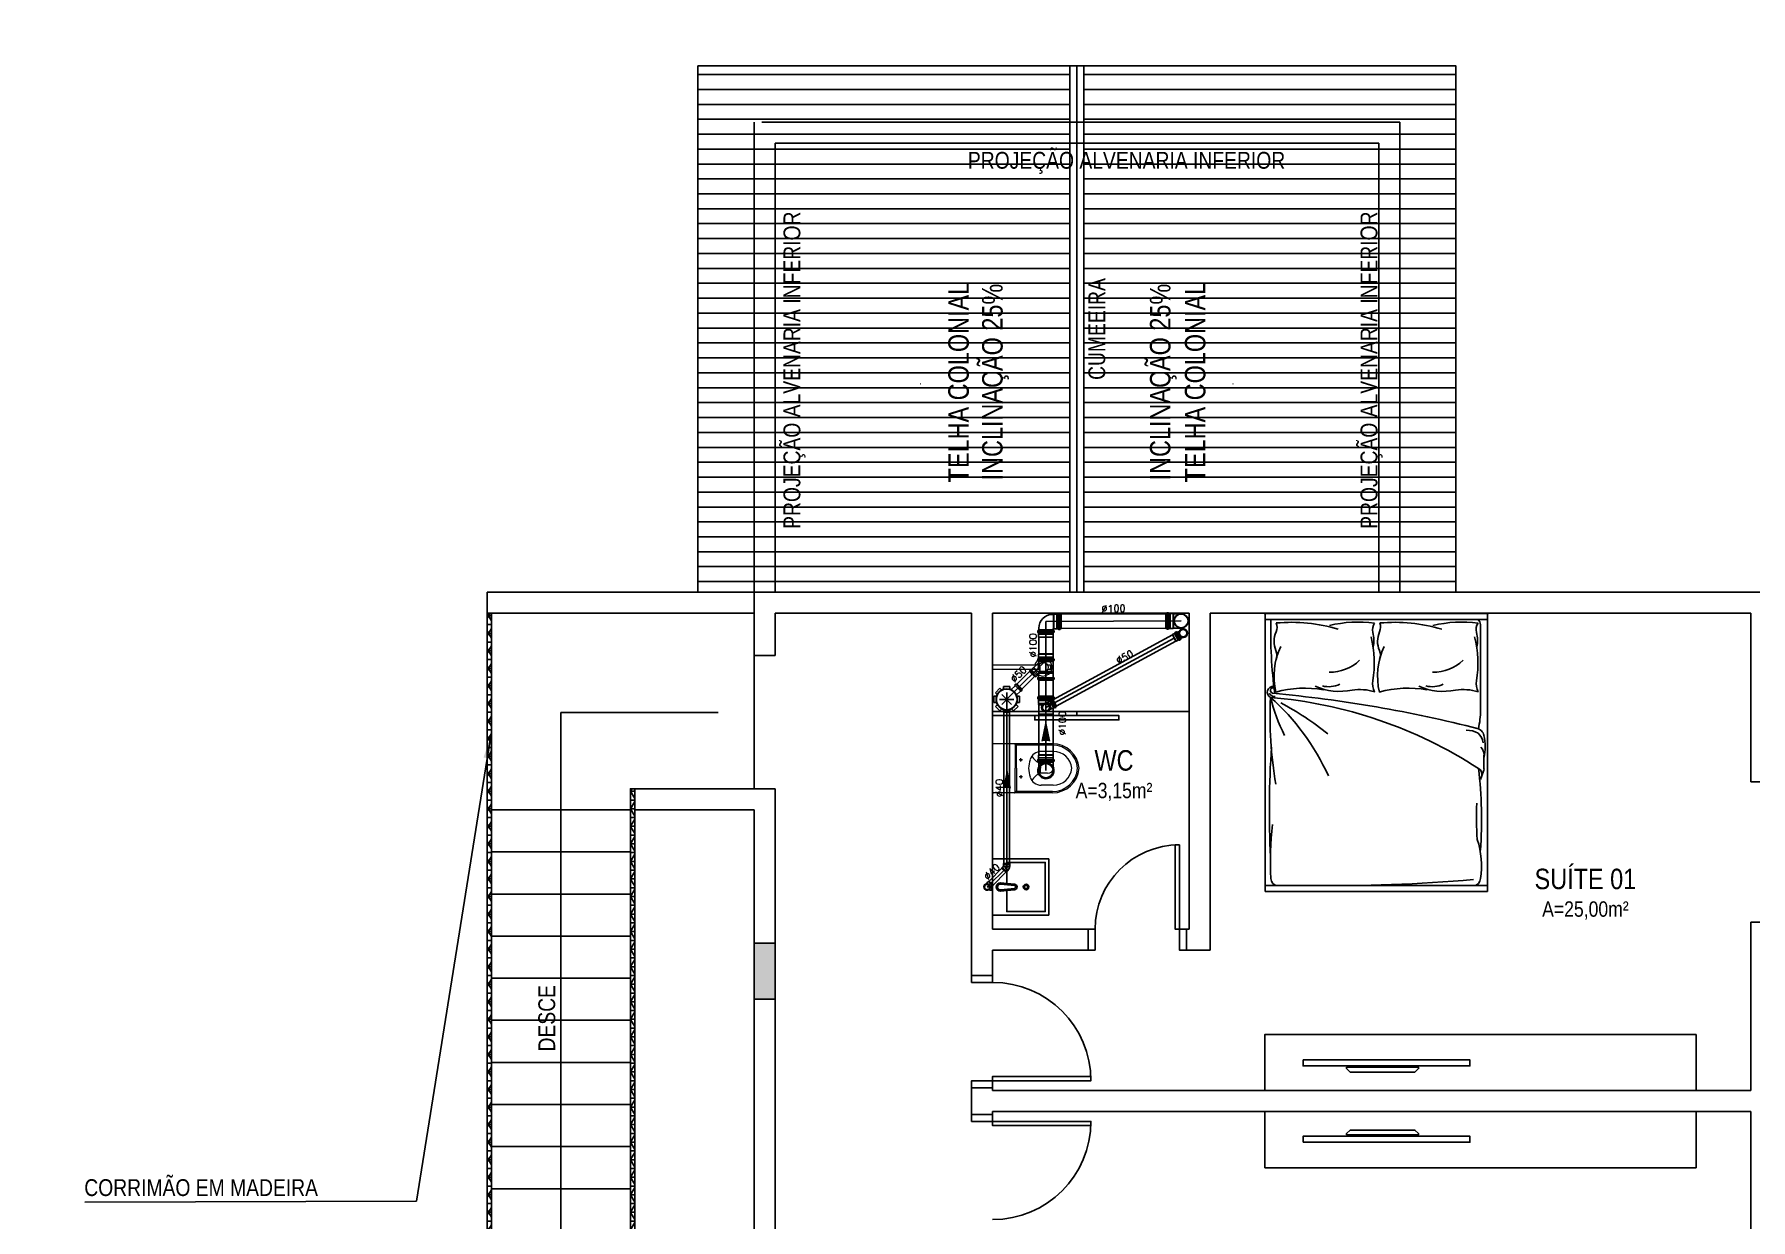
# Model space of a CAD drawing. Header units: millimetres. Extents: x 4156 to 4603, y 996 to 1078.
# Drawn here: x 4246.22 to 4259.67, y 1023.43 to 1032.72 of the extents above; entities that cross this region are included whole.
import ezdxf
from ezdxf.enums import TextEntityAlignment as Align

# ---------------------------------------------------------------- set-up
doc = ezdxf.new("R2010")
doc.units = ezdxf.units.MM
doc.header["$LTSCALE"] = 20
for name, pattern in [('DASHDOT', [1, 0.5, -0.25, 0, -0.25]), ('HIDDEN', [0.375, 0.25, -0.125]), ('HIDDEN2', [0.1875, 0.125, -0.0625]), ('LS', [0.5, 0.25, -0.25])]:
    doc.linetypes.add(name, pattern=pattern)
for name, color, linetype in [('-HIDRO', 8, 'Continuous'), ('AF', 5, 'Continuous'), ('ARREDI_attrezzature', 175, 'Continuous'), ('COTA', 7, 'Continuous'), ('E-txt-g', 3, 'Continuous'), ('Esgoto', 5, 'Continuous'), ('MOB', 251, 'Continuous'), ('Texto-Tubos', 7, 'Continuous'), ('TigreCad', 3, 'Continuous'), ('Tinterno', 9, 'Continuous')]:
    doc.layers.add(name, color=color, linetype=linetype)
doc.layers.add('E-Lay-9', color=9, linetype='Continuous', lineweight=9)
doc.layers.add('E-Txt-W', color=7, linetype='Continuous', lineweight=20)
doc.styles.add('F2', font='ARIALN.TTF')
doc.styles.add('REG60', font='romans.shx', dxfattribs={"width": 0.8, "height": 0.15})
doc.styles.add('REG80', font='romans.shx', dxfattribs={"width": 0.8, "height": 0.2})
doc.styles.get("Standard").update_dxf_attribs({"font": 'arial.ttf'})
doc.styles.add('TCTUBOS-TXT', font='txt.shx')
doc.dimstyles.get("Standard").update_dxf_attribs({"dimtxt": 0.18, "dimasz": 0.18, "dimexe": 0.18, "dimexo": 0.0625, "dimgap": 0.09, "dimtad": 0, "dimtih": 1, "dimtoh": 1, "dimdec": 4, "dimzin": 0, "dimdsep": 46, "dimtxsty": 'Standard', "dimcen": 0.09, "dimadec": 0, "dimazin": 0, "dimtfac": 1, "dimtdec": 4, "dimtofl": 0, "dimtmove": 0, "dimatfit": 3, "dimfxl": 1, "dimtolj": 1, "dimtzin": 0, "dimarcsym": 0})

# ---------------------------------------------------------------- blocks, each defined once
blk = doc.blocks.new('Seta')
at = {"layer": 'AF'}
blk.add_hatch(color=256, dxfattribs=at).paths.add_polyline_path([(-0.11, 0), (-0.11, -0.01), (0, -0.01), (0, -0.03), (0.05, 0), (0, 0.02), (0, 0)])
for p, q in [((0, 0), (-0.11, 0)), ((-0.11, -0.01), (-0.11, 0)), ((0.05, 0), (0, 0.02)), ((0, 0.02), (0, 0)), ((0, -0.01), (-0.11, -0.01)), ((0.05, 0), (0, -0.03)), ((0, -0.01), (0, -0.03))]:
    blk.add_line(p, q, dxfattribs=at)
blk = doc.blocks.new('TXT-AMB75')
at = {"layer": 'E-txt-g', "style": 'REG80', "width": 0.8, "flags": 8}
blk.add_attdef('TXT', text='', height=0.2, dxfattribs=at).set_placement((0.005, 0.296), align=Align.CENTER)
at = {"layer": 'E-Txt-W', "style": 'REG60', "width": 0.8, "flags": 8}
blk.add_attdef('TXT', text='', height=0.15, dxfattribs=at).set_placement((0.005, 0.027), align=Align.CENTER)
blk = doc.blocks.new('vaso-s')
at = {"layer": 'E-Lay-9', "color": 8}
for p, q in [((0, 0.17), (0, 0)), ((0.426, 0.175), (0.005, 0.175)), ((0.16, 0.17), (0.16, 0.17)), ((0.16, 0.17), (0.16, 0)), ((0.426, 0.165), (0.165, 0.165)), ((0.17, 0), (0.17, 0.16)), ((0.213, 0.06), (0.189, 0.06)), ((0.201, 0.048), (0.201, 0.072)), ((0.341, 0.035), (0.341, 0)), ((0.391, 0.035), (0.341, 0.035)), ((0.431, 0.12), (0.346, 0.12)), ((0, -0.17), (0, 0)), ((0.16, -0.17), (0.16, 0)), ((0.17, 0), (0.17, -0.16)), ((0.213, -0.06), (0.189, -0.06)), ((0.201, -0.048), (0.201, -0.072)), ((0.341, -0.035), (0.341, 0)), ((0.391, -0.035), (0.341, -0.035)), ((0.431, -0.12), (0.346, -0.12)), ((0.426, -0.175), (0.005, -0.175)), ((0.16, -0.17), (0.16, -0.17)), ((0.426, -0.165), (0.165, -0.165))]:
    blk.add_line(p, q, dxfattribs=at)
for centre in [(0.201, 0.06), (0.201, -0.06)]:
    blk.add_circle(centre, 0.005, dxfattribs=at)
for centre, radius, start, end in [((0.005, 0.17), 0.005, 90, 180), ((0.155, 0.17), 0.005, 0, 90), ((0.165, 0.17), 0.00495, 180, 270), ((0.165, 0.16), 0.00495, 0, 90), ((0.426, -0.015), 0.19, 4.5281, 90), ((0.426, -0.015), 0.18, 4.7802, 90), ((0.518, -0.015), 0.262, 163.0355, 176.7233), ((0.346, 0.038), 0.0825, 90, 163.0355), ((0.375, 0.136), 0.107, 206.9395, 250.9647), ((0.391, -0.015), 0.05, 17.4576, 90), ((0.431, -0.015), 0.135, 6.3794, 90), ((0.518, 0.015), 0.262, 183.2767, 196.9645), ((0.346, -0.038), 0.0825, 196.9645, 270), ((0.375, -0.136), 0.107, 109.0353, 153.0605), ((0.391, 0.015), 0.05, 270, 342.5424), ((0.426, 0.015), 0.19, 270, 355.4719), ((0.426, 0.015), 0.18, 270, 355.2198), ((0.431, 0.015), 0.135, 270, 353.6206), ((0.005, -0.17), 0.005, 180, 270), ((0.155, -0.17), 0.005, 270, 0), ((0.165, -0.17), 0.00495, 90, 180), ((0.165, -0.16), 0.00495, 270, 0)]:
    blk.add_arc(centre, radius, start, end, dxfattribs=at)
blk = doc.blocks.new('Chuveiro')
at = {"layer": 'E-Lay-9', "color": 8}
for p, q in [((-0.031, 0.016), (-0.36, 0.016)), ((0.051, 0.016), (0.031, 0.016)), ((0.051, 0.016), (0.051, -0.016)), ((-0.031, -0.016), (-0.36, -0.016)), ((0.051, -0.016), (0.031, -0.016))]:
    blk.add_line(p, q, dxfattribs=at)
blk.add_circle((0, 0), 0.0348, dxfattribs=at)
for centre, radius, start, end in [((0, 0), 0.0624, 194.4775, 165.5225), ((0.009, 0), 0.0444, 339.4266, 20.5734)]:
    blk.add_arc(centre, radius, start, end, dxfattribs=at)
blk = doc.blocks.new('CUBA QUADRADA-flat-4-flat-1')
at = {"layer": 'MOB'}
blk.add_lwpolyline([(0, -0.2), (0.4, -0.2), (0.4, 0.2), (0, 0.2)], close=True, dxfattribs=at)
blk.add_lwpolyline([(0.1, -0.025), (0.1, -0.175), (0.375, -0.175), (0.375, 0.175), (0.1, 0.175), (0.1, 0.025)], dxfattribs=at)
for points in [[(0.155, -0.02), (0.055, -0.03, -1), (0.055, 0.03), (0.155, 0.02, -1)], [(0.155, -0.01), (0.055, -0.02, -1), (0.055, 0.02), (0.155, 0.01, -1)]]:
    blk.add_lwpolyline(points, format="xyb", close=True, dxfattribs=at)
for radius in [0.02, 0.0125]:
    blk.add_circle((0.238, 0), radius, dxfattribs=at)
blk = doc.blocks.new('cama')
at = {"layer": 'ARREDI_attrezzature', "color": 8}
for p, q in [((0.866, 1.046), (-0.717, 1.046)), ((-0.717, 1.046), (-0.717, -0.936)), ((-0.717, 1.003), (0.866, 1.003)), ((0.866, 1.046), (0.866, -0.936)), ((0.816, 0.355), (0.816, 0.964)), ((0.841, -0.062), (0.841, 0.035)), ((0.838, -0.079), (0.816, -0.138)), ((-0.717, -0.893), (0.866, -0.893)), ((-0.717, -0.936), (0.866, -0.936))]:
    blk.add_line(p, q, dxfattribs=at)
for centre, radius, start, end in [((2.638, 0.909), 3.316, 178.3703, 187.5322), ((-0.533, -0.18), 1.162, 73.2017, 95.199), ((-0.053, 0.101), 0.883, 82.5099, 103.5732), ((0.204, -0.18), 1.162, 73.2017, 95.199), ((0.684, 0.101), 0.883, 82.5099, 103.5732), ((0.767, 0.964), 0.0494, 360, 53.1301), ((-0.487, 0.846), 0.167, 155.7877, 202.8808), ((-0.714, 0.948), 0.0814, 335.7877, 21.7124), ((-0.698, 0.692), 0.758, 350.3711, 14.26), ((0.126, 0.931), 0.0789, 144.3788, 195.1988), ((-0.161, 0.853), 0.218, 347.312, 15.1988), ((0.25, 0.846), 0.167, 155.7877, 202.8808), ((0.023, 0.948), 0.0814, 335.7877, 21.7124), ((0.04, 0.692), 0.758, 350.3711, 14.26), ((0.864, 0.931), 0.0789, 144.3788, 195.1988), ((0.577, 0.853), 0.218, 347.312, 15.1988), ((-0.15, 0.598), 0.504, 155.118, 192.9862), ((-0.719, 0.748), 0.0848, 339.0161, 22.8808), ((0.587, 0.598), 0.504, 155.118, 192.9862), ((0.018, 0.748), 0.0848, 339.0161, 22.8808), ((-0.251, 0.918), 0.291, 267.8295, 315.0098), ((0.486, 0.918), 0.291, 267.8295, 315.0098), ((-0.662, 0.484), 0.0409, 81.6091, 243.9382), ((-0.659, 0.496), 0.0206, 81.2915, 258.1256), ((-0.438, -0.252), 0.765, 79.7638, 105.4497), ((-0.185, 0.936), 0.446, 246.6878, 281.1217), ((-0.264, 0.69), 0.167, 254.1407, 297.6985), ((-0.042, 0.158), 0.345, 72.3598, 99.3926), ((0.175, 0.544), 0.127, 170.3711, 206.9649), ((0.299, -0.252), 0.765, 79.7638, 105.4497), ((0.553, 0.936), 0.446, 246.6878, 281.1217), ((0.473, 0.69), 0.167, 254.1407, 297.6985), ((0.695, 0.158), 0.345, 72.3598, 99.3926), ((0.913, 0.544), 0.127, 170.3711, 206.9649), ((-0.65, 0.494), 0.0409, 202.6052, 274.4989), ((2.279, 0.318), 2.962, 177.4941, 189.5094), ((-1.784, -0.799), 1.665, 24.3833, 48.4532), ((-0.948, -2.764), 3.222, 57.0954, 85.2363), ((0.652, 0.784), 1.374, 194.1894, 206.3096), ((-1.523, -8.875), 9.391, 75.6716, 84.7419), ((-1.581, -1.432), 2.082, 51.0376, 62.0856), ((0.189, 0.364), 0.628, 347.089, 359.2313), ((0.701, -0.017), 0.232, 65.0339, 86.464), ((0.774, 0.16), 0.0692, 12.8827, 78.3869), ((0.735, 0.116), 0.1, 4.6849, 50.5984), ((0.499, 0.097), 0.351, 346.9286, 12.8827), ((5.77, -0.354), 6.458, 176.0268, 182.9761), ((0.735, 0.028), 0.107, 356.6017, 37.7302), ((-2.114, -0.42), 2.938, 355.67, 7.068), ((0.777, -0.101), 0.0494, 339.7541, 59.4872), ((0.792, -0.062), 0.0494, 339.7541, 360), ((0.792, -0.062), 0.0494, 339.7541, 360), ((2.656, -0.41), 1.869, 176.8413, 184.7569), ((1.493, -0.726), 2.174, 172.9481, 183.1174), ((0.205, -0.754), 0.618, 351.6155, 17.787), ((-0.628, -0.844), 0.0494, 180, 270), ((-0.225, 10.54), 11.434, 269.1087, 274.9762), ((0.767, -0.844), 0.0494, 270, 360)]:
    blk.add_arc(centre, radius, start, end, dxfattribs=at)
at = {"layer": 'COTA', "color": 8, "linetype": 'Continuous'}
blk.add_line((0.874, 1.046), (-0.726, 1.046), dxfattribs=at)
blk = doc.blocks.new('11031030d')
at = {"layer": 'TigreCad'}
blk.add_circle((0, 0), 50.8, dxfattribs=at)
at = {"layer": 'Tinterno'}
blk.add_circle((0, 0), 49, dxfattribs=at)
blk = doc.blocks.new('j9n40d')
at = {"layer": 'TigreCad'}
for p, q in [((0, 21), (10, 21)), ((10, 21), (18, 21)), ((19, 22), (18, 21)), ((34, 22), (19, 22)), ((19, -22), (19, 22)), ((35, 23), (34, 22)), ((35, 23), (35, -23)), ((39, 23), (35, 23)), ((39, 23), (39, -23)), ((0, -21), (10, -21)), ((10, -21), (18, -21)), ((19, -22), (18, -21)), ((34, -22), (19, -22)), ((35, -23), (34, -22)), ((39, -23), (35, -23))]:
    blk.add_line(p, q, dxfattribs=at)
for radius, start, end in [(22.8, 64.6232, 295.3768), (20.6, 90, 270)]:
    blk.add_arc((0, 0), radius, start, end, dxfattribs=at)
at = {"layer": 'Tinterno'}
for p, q in [((18, 21), (18, -21)), ((34, 22), (34, -22))]:
    blk.add_line(p, q, dxfattribs=at)
blk.add_arc((0, 0), 21.8, 70.9009, 289.0991, dxfattribs=at)
blk = doc.blocks.new('j4n40p')
at = {"layer": 'TigreCad'}
for p, q in [((-31, 0), (-21, 10)), ((8, -18), (-21, 10)), ((-21, 10), (-19, 10)), ((8, 22), (6, 21)), ((22, 22), (8, 22)), ((8, 22), (8, -18)), ((24, 23), (22, 22)), ((28, 23), (24, 23)), ((24, 23), (24, -23)), ((28, -23), (28, 23)), ((-36, -3), (-33, 0)), ((-3, -36), (-36, -3)), ((0, -33), (-33, 0)), ((-33, 0), (-31, 0)), ((-3, -36), (0, -33)), ((0, -31), (9, -22)), ((0, -33), (0, -31)), ((8, -18), (9, -22)), ((22, -22), (9, -22)), ((24, -23), (22, -22)), ((28, -23), (24, -23))]:
    blk.add_line(p, q, dxfattribs=at)
blk.add_arc((15, -37), 58.4, 98.9327, 126.0673, dxfattribs=at)
at = {"layer": 'Tinterno'}
for p, q in [((-19, 10), (6, -15)), ((6, -15), (6, 21)), ((22, 22), (22, -22)), ((0, -31), (-31, 0)), ((6, -15), (8, -18))]:
    blk.add_line(p, q, dxfattribs=at)
blk = doc.blocks.new('27150012p')
at = {"layer": 'TigreCad'}
for p, q in [((-92, -23), (-92, 22)), ((-92, 22), (-72, 22)), ((-81, 49), (-49, 81)), ((-81, 49), (-67, 35)), ((-49, 81), (-35, 67)), ((-23, 91), (-23, 72)), ((-23, 91), (22, 91)), ((22, 91), (22, 72)), ((49, 81), (35, 67)), ((49, 81), (81, 49)), ((81, 49), (67, 35)), ((111, 27), (70, 27)), ((113, 31), (112, 28)), ((122, 32), (114, 32)), ((114, 31), (114, -31)), ((122, 31), (122, -31)), ((123, 31), (124, 28)), ((129, 27), (125, 27)), ((129, 27), (129, -27)), ((-92, -23), (-72, -23)), ((-81, -49), (-67, -35)), ((-49, -81), (-81, -49)), ((-49, -81), (-35, -67)), ((-23, -92), (-23, -72)), ((22, -92), (-23, -92)), ((22, -92), (22, -72)), ((49, -81), (35, -67)), ((81, -49), (49, -81)), ((81, -49), (67, -35)), ((111, -27), (70, -27)), ((113, -31), (112, -28)), ((122, -32), (114, -32)), ((123, -31), (124, -28)), ((129, -27), (125, -27))]:
    blk.add_line(p, q, dxfattribs=at)
blk.add_circle((0, 0), 75.5, dxfattribs=at)
for centre, start, end in [((111, 28), 270, 355), ((114, 31), 90, 175), ((122, 31), 15, 90), ((125, 28), 195, 270), ((111, -28), 5, 90), ((114, -31), 185, 270), ((122, -31), 270, 345), ((125, -28), 90, 165)]:
    blk.add_arc(centre, 1, start, end, dxfattribs=at)
at = {"layer": 'Tinterno'}
for p, q in [((112, 27), (112, -27)), ((124, 27), (124, -27))]:
    blk.add_line(p, q, dxfattribs=at)
blk.add_circle((0, 0), 73.5, dxfattribs=at)
blk = doc.blocks.new('j9n40s')
at = {"layer": 'TigreCad'}
for p, q in [((10, 21), (18, 21)), ((19, 22), (18, 21)), ((18, 21), (18, 14)), ((19, 13), (19, 22)), ((34, 22), (19, 22)), ((35, 23), (34, 22)), ((39, 23), (35, 23)), ((35, 23), (35, -23)), ((39, 23), (39, -23)), ((10, -21), (18, -21)), ((18, -21), (18, -14)), ((19, -22), (18, -21)), ((19, -13), (19, -22)), ((34, -22), (19, -22)), ((35, -23), (34, -22)), ((39, -23), (35, -23))]:
    blk.add_line(p, q, dxfattribs=at)
for radius in [22.8, 20]:
    blk.add_circle((0, 0), radius, dxfattribs=at)
at = {"layer": 'Tinterno'}
blk.add_line((34, 22), (34, -22), dxfattribs=at)
blk.add_circle((0, 0), 18.8, dxfattribs=at)
blk = doc.blocks.new('j9n100s')
at = {"layer": 'TigreCad'}
for p, q in [((27, 51), (60, 51)), ((27, -51), (60, -51))]:
    blk.add_line(p, q, dxfattribs=at)
blk.add_circle((0, 0), 53.2, dxfattribs=at)
for start, end in [(61.785, 298.215), (298.215, 61.785)]:
    blk.add_arc((0, 0), 57.7, start, end, dxfattribs=at)
at = {"layer": 'Tinterno'}
blk.add_line((60, -51), (60, 51), dxfattribs=at)
blk.add_circle((0, 0), 51, dxfattribs=at)
blk = doc.blocks.new('26277469p')
at = {"layer": 'TigreCad'}
for p, q in [((78, 51), (6, 51)), ((78, -47), (78, 52)), ((78, 51), (78, 52)), ((81, 52), (78, 52)), ((78, -47), (78, 51)), ((81, -48), (81, 52)), ((81, 51), (81, 52)), ((81, -48), (81, 51)), ((87, 51), (81, 51)), ((90, 53), (87, 51)), ((90, -52), (90, 53)), ((122, 53), (90, 53)), ((123, 57), (123, 54)), ((133, 58), (124, 58)), ((124, 57), (124, -57)), ((133, 57), (133, -57)), ((134, 57), (135, 54)), ((140, 53), (136, 53)), ((140, 53), (140, -53)), ((15, -51), (6, -51)), ((50, -85), (15, -51)), ((50, -88), (87, -51)), ((50, -88), (50, -85)), ((65, -103), (50, -88)), ((107, -63), (63, -107)), ((63, -107), (65, -105)), ((69, -114), (63, -108)), ((114, -70), (70, -114)), ((71, -115), (73, -113)), ((78, -116), (74, -113)), ((116, -78), (78, -116)), ((122, -53), (94, -53)), ((103, -65), (94, -55)), ((107, -63), (105, -65)), ((114, -69), (108, -63)), ((115, -71), (113, -73)), ((116, -78), (113, -74)), ((123, -57), (123, -54)), ((133, -58), (124, -58)), ((134, -57), (135, -54)), ((140, -53), (136, -53))]:
    blk.add_line(p, q, dxfattribs=at)
blk.add_lwpolyline([(16, -51, -0.013476), (39, -47, -0.106485), (67, -44, -0.09207), (93, -54, -0.112954)], format="xyb", dxfattribs=at)
for centre, start, end in [((122, 54), 270, 355), ((124, 57), 90, 175), ((133, 57), 15, 90), ((136, 54), 195, 270), ((15, -52), 34.2682, 90), ((64, -107), 140, 225), ((64, -104), 320, 45), ((70, -114), 225, 300), ((74, -114), 45, 120), ((94, -54), 90, 225), ((104, -64), 225, 310), ((107, -64), 45, 130), ((114, -74), 150, 225), ((114, -70), 330, 45), ((122, -54), 5, 90), ((124, -57), 185, 270), ((133, -57), 270, 345), ((136, -54), 90, 165)]:
    blk.add_arc(centre, 1, start, end, dxfattribs=at)
at = {"layer": 'Tinterno'}
for p, q in [((6, 51), (6, -51)), ((87, -51), (87, 51)), ((123, 53), (123, -53)), ((135, 53), (135, -53)), ((85, -50), (50, -85)), ((104, -65), (65, -104)), ((113, -74), (74, -113))]:
    blk.add_line(p, q, dxfattribs=at)
blk = doc.blocks.new('11031030p')
at = {"layer": 'TigreCad'}
for p, q in [((0, -53), (0, 53)), ((0, 53), (4, 53)), ((6, 57), (5, 54)), ((7, 58), (17, 58)), ((7, -57), (7, 57)), ((17, -57), (17, 57)), ((18, 57), (18, 54)), ((19, 53), (31, 53)), ((31, 53), (31, 53)), ((51, 53), (31, 53)), ((51, 53), (53, 51)), ((53, -51), (53, 51)), ((0, -53), (4, -53)), ((6, -57), (5, -54)), ((7, -58), (17, -58)), ((18, -57), (18, -54)), ((19, -53), (31, -53)), ((31, -53), (31, -53)), ((31, -53), (51, -53)), ((51, -53), (53, -51))]:
    blk.add_line(p, q, dxfattribs=at)
for centre, start, end in [((4, 54), 270, 345), ((7, 57), 90, 165), ((17, 57), 5, 90), ((19, 54), 185, 270), ((4, -54), 15, 90), ((7, -57), 195, 270), ((17, -57), 270, 355), ((19, -54), 90, 175)]:
    blk.add_arc(centre, 1, start, end, dxfattribs=at)
at = {"layer": 'Tinterno'}
for p, q in [((5, -53), (5, 53)), ((18, -53), (18, 53)), ((31, 53), (31, -53)), ((31, 53), (31, -53)), ((51, 53), (51, -53))]:
    blk.add_line(p, q, dxfattribs=at)
blk = doc.blocks.new('trn1050s')
at = {"layer": 'TigreCad'}
for p, q in [((-80, -53), (-80, 53)), ((-80, 53), (-76, 53)), ((-74, 57), (-75, 54)), ((-73, 58), (-64, 58)), ((-73, -57), (-73, 57)), ((-64, -57), (-64, 57)), ((-63, 57), (-63, 54)), ((-62, 53), (-49, 53)), ((-49, -53), (-49, 53)), ((-49, 53), (-29, 53)), ((-49, 53), (-49, 53)), ((-29, 53), (-29, 12)), ((-29, 53), (-27, 51)), ((-27, 51), (-21, 51)), ((-21, 52), (-21, 24)), ((-21, 52), (-18, 52)), ((-21, 51), (-21, 52)), ((-18, 52), (-18, 26)), ((-18, 51), (-18, 52)), ((-18, 51), (48, 51)), ((-80, -53), (-76, -53)), ((-74, -57), (-75, -54)), ((-73, -58), (-64, -58)), ((-63, -57), (-63, -54)), ((-62, -53), (-49, -53)), ((-49, -53), (-29, -53)), ((-49, -53), (-49, -53)), ((-29, -53), (-29, -12)), ((-29, -53), (-27, -51)), ((-27, -51), (-21, -51)), ((-21, -52), (-21, -24)), ((-21, -51), (-21, -52)), ((-21, -52), (-18, -52)), ((-18, -52), (-18, -26)), ((-18, -51), (48, -51)), ((-18, -51), (-18, -52))]:
    blk.add_line(p, q, dxfattribs=at)
for radius in [31.8, 25.6]:
    blk.add_circle((0, 0), radius, dxfattribs=at)
for centre, start, end in [((-76, 54), 270, 345), ((-73, 57), 90, 165), ((-64, 57), 5, 90), ((-62, 54), 185, 270), ((-76, -54), 15, 90), ((-73, -57), 195, 270), ((-64, -57), 270, 355), ((-62, -54), 90, 175)]:
    blk.add_arc(centre, 1, start, end, dxfattribs=at)
at = {"layer": 'Tinterno'}
for p, q in [((-75, -53), (-75, 53)), ((-62, -53), (-62, 53)), ((-49, -53), (-49, 53)), ((-27, 51), (-27, 16)), ((-21, 51), (-21, 24)), ((-18, 51), (-18, 26)), ((48, -51), (48, 51)), ((-27, -51), (-27, -16)), ((-21, -51), (-21, -24)), ((-18, -51), (-18, -26))]:
    blk.add_line(p, q, dxfattribs=at)
blk.add_circle((0, 0), 27.3, dxfattribs=at)
blk = doc.blocks.new('j9n50s')
at = {"layer": 'TigreCad'}
for p, q in [((19, 25), (30, 25)), ((19, -25), (30, -25))]:
    blk.add_line(p, q, dxfattribs=at)
for radius in [31.8, 27.4]:
    blk.add_circle((0, 0), radius, dxfattribs=at)
at = {"layer": 'Tinterno'}
for p, q in [((30, 25), (30, 10)), ((30, -10), (30, -25))]:
    blk.add_line(p, q, dxfattribs=at)
blk.add_circle((0, 0), 25.6, dxfattribs=at)
blk = doc.blocks.new('j9n50d')
at = {"layer": 'TigreCad'}
for p, q in [((28, 25), (0, 25)), ((30, 27), (28, 25)), ((30, -27), (30, 27)), ((47, 27), (30, 27)), ((47, -27), (47, 27)), ((52, 27), (47, 27)), ((47, 27), (47, 27)), ((53, 31), (53, 28)), ((53, 31), (53, -31)), ((63, 32), (54, 32)), ((63, 31), (63, -31)), ((64, 31), (65, 28)), ((70, 27), (66, 27)), ((70, 27), (70, -27)), ((28, -25), (0, -25)), ((30, -27), (28, -25)), ((47, -27), (30, -27)), ((52, -27), (47, -27)), ((47, -27), (47, -27)), ((53, -31), (53, -28)), ((63, -32), (54, -32)), ((64, -31), (65, -28)), ((70, -27), (66, -27))]:
    blk.add_line(p, q, dxfattribs=at)
for centre, radius, start, end in [((0, 0), 25.4, 90, 270), ((52, 28), 1, 270, 355), ((54, 31), 1, 90, 175), ((63, 31), 1, 15, 90), ((66, 28), 1, 195, 270), ((52, -28), 1, 5, 90), ((54, -31), 1, 185, 270), ((63, -31), 1, 270, 345), ((66, -28), 1, 90, 165)]:
    blk.add_arc(centre, radius, start, end, dxfattribs=at)
at = {"layer": 'Tinterno'}
for p, q in [((28, -25), (28, 25)), ((47, -27), (47, 27)), ((53, 27), (53, -27)), ((65, 27), (65, -27))]:
    blk.add_line(p, q, dxfattribs=at)
blk = doc.blocks.new('11030602p')
at = {"layer": 'TigreCad'}
for p, q in [((0, -27), (0, 27)), ((0, 27), (4, 27)), ((6, 31), (5, 28)), ((7, 32), (16, 32)), ((7, -31), (7, 31)), ((16, -31), (16, 31)), ((17, 31), (17, 28)), ((18, 27), (23, 27)), ((23, 27), (23, 27)), ((40, 27), (23, 27)), ((40, 27), (42, 25)), ((42, -25), (42, 25)), ((0, -27), (4, -27)), ((6, -31), (5, -28)), ((7, -32), (16, -32)), ((17, -31), (17, -28)), ((18, -27), (23, -27)), ((23, -27), (23, -27)), ((40, -27), (23, -27)), ((40, -27), (42, -25))]:
    blk.add_line(p, q, dxfattribs=at)
for centre, start, end in [((4, 28), 270, 345), ((7, 31), 90, 165), ((16, 31), 5, 90), ((18, 28), 185, 270), ((4, -28), 15, 90), ((7, -31), 195, 270), ((16, -31), 270, 355), ((18, -28), 90, 175)]:
    blk.add_arc(centre, 1, start, end, dxfattribs=at)
at = {"layer": 'Tinterno'}
for p, q in [((5, -27), (5, 27)), ((17, -27), (17, 27)), ((23, 27), (23, -27)), ((23, -27), (23, 27)), ((40, 27), (40, -27))]:
    blk.add_line(p, q, dxfattribs=at)
blk = doc.blocks.new('j9n100p')
at = {"layer": 'TigreCad'}
for p, q in [((55, 51), (49, 51)), ((57, 53), (55, 51)), ((77, 53), (57, 53)), ((57, 53), (57, -53)), ((89, 53), (77, 53)), ((77, 53), (77, 53)), ((77, 53), (77, -53)), ((90, 57), (90, 54)), ((101, 58), (91, 58)), ((91, 57), (91, -57)), ((101, 57), (101, -57)), ((102, 57), (103, 54)), ((108, 53), (104, 53)), ((108, 53), (108, -53)), ((-51, -60), (-51, -49)), ((51, -60), (51, -52)), ((55, -51), (52, -51)), ((57, -53), (55, -51)), ((77, -53), (57, -53)), ((89, -53), (77, -53)), ((77, -53), (77, -53)), ((90, -57), (90, -54)), ((101, -58), (91, -58)), ((102, -57), (103, -54)), ((108, -53), (104, -53))]:
    blk.add_line(p, q, dxfattribs=at)
for centre, radius, start, end in [((49, -49), 99.4, 90, 180), ((89, 54), 1, 270, 355), ((91, 57), 1, 90, 175), ((101, 57), 1, 15, 90), ((104, 54), 1, 195, 270), ((52, -52), 1, 90, 180), ((89, -54), 1, 5, 90), ((91, -57), 1, 185, 270), ((101, -57), 1, 270, 345), ((104, -54), 1, 90, 165)]:
    blk.add_arc(centre, radius, start, end, dxfattribs=at)
at = {"layer": 'Tinterno'}
for p, q in [((55, 51), (55, -51)), ((77, 53), (77, -53)), ((90, 53), (90, -53)), ((103, 53), (103, -53)), ((51, -60), (-51, -60))]:
    blk.add_line(p, q, dxfattribs=at)
blk = doc.blocks.new('j9n100d')
at = {"layer": 'TigreCad'}
for p, q in [((55, 51), (0, 51)), ((57, 53), (55, 51)), ((57, 53), (57, -53)), ((77, 53), (57, 53)), ((77, 53), (77, -53)), ((89, 53), (77, 53)), ((77, 53), (77, 53)), ((90, 57), (90, 54)), ((101, 58), (91, 58)), ((91, 57), (91, -57)), ((101, 57), (101, -57)), ((102, 57), (103, 54)), ((108, 53), (104, 53)), ((108, 53), (108, -53)), ((55, -51), (0, -51)), ((57, -53), (55, -51)), ((77, -53), (57, -53)), ((89, -53), (77, -53)), ((77, -53), (77, -53)), ((90, -57), (90, -54)), ((101, -58), (91, -58)), ((102, -57), (103, -54)), ((108, -53), (104, -53))]:
    blk.add_line(p, q, dxfattribs=at)
for centre, radius, start, end in [((0, 0), 50.8, 90, 270), ((89, 54), 1, 270, 355), ((91, 57), 1, 90, 175), ((101, 57), 1, 15, 90), ((104, 54), 1, 195, 270), ((89, -54), 1, 5, 90), ((91, -57), 1, 185, 270), ((101, -57), 1, 270, 345), ((104, -54), 1, 90, 165)]:
    blk.add_arc(centre, radius, start, end, dxfattribs=at)
at = {"layer": 'Tinterno'}
for p, q in [((55, 51), (55, -51)), ((77, 53), (77, -53)), ((90, 53), (90, -53)), ((103, 53), (103, -53))]:
    blk.add_line(p, q, dxfattribs=at)

msp = doc.modelspace()

# ---------------------------------------------------------------- hatches: boundary and pattern name
at = {"layer": '-HIDRO', "linetype": 'Continuous'}
h = msp.add_hatch(dxfattribs=at)
h.set_pattern_fill('ANSI31', color=256, scale=0.935, angle=135, style=0)
h.set_pattern_definition([(180, (1767.23598, 700.36133), (-2e-17, -0.116875), [])])
h.paths.add_polyline_path([(4251.424, 1032.471), (4254.339, 1032.471), (4254.339, 1028.346), (4251.424, 1028.346)])
h.paths.add_polyline_path([(4254.449, 1028.346), (4257.364, 1028.346), (4257.364, 1032.471), (4254.449, 1032.471)])
at = {"layer": '-HIDRO'}
h = msp.add_hatch(dxfattribs=at)
h.set_pattern_fill('NET3', color=256, scale=0.55, style=0)
h.set_pattern_definition([(0, (1767.23598, 700.36133), (0, 0.06875), []), (60, (1767.23598, 700.36133), (-0.0595392465, 0.034375), []), (120, (1767.23598, 700.36133), (-0.0595392465, -0.034375), [])])
h.paths.add_polyline_path([(4250.896, 1020.371), (4250.929, 1020.371), (4250.929, 1026.806), (4250.896, 1026.806)])
h.paths.add_polyline_path([(4249.114, 1020.371), (4249.774, 1020.371), (4249.774, 1028.181), (4249.807, 1028.181), (4249.807, 1020.327), (4249.114, 1020.327)])
h = msp.add_hatch(color=256, dxfattribs=at)
h.paths.add_polyline_path([(4252.029, 1020.206), (4251.864, 1020.206), (4251.864, 1019.766), (4252.029, 1019.766)])
h.paths.add_polyline_path([(4252.029, 1022.901), (4251.864, 1022.901), (4251.864, 1022.461), (4252.029, 1022.461)])
h.paths.add_polyline_path([(4252.029, 1025.596), (4251.864, 1025.596), (4251.864, 1025.156), (4252.029, 1025.156)])
at = {"layer": 'Esgoto'}
h = msp.add_hatch(color=256, dxfattribs=at)
h.paths.add_polyline_path([(4254.151, 1027.317), (4254.151, 1027.18), (4254.179, 1027.18)])
h.paths.add_polyline_path([(4254.151, 1027.317), (4254.123, 1027.18), (4254.151, 1027.18)])
h = msp.add_hatch(color=256, dxfattribs=at)
h.paths.add_polyline_path([(4253.844, 1026.948), (4253.844, 1026.811), (4253.872, 1026.811)])
h.paths.add_polyline_path([(4253.844, 1026.948), (4253.816, 1026.811), (4253.844, 1026.811)])

# ---------------------------------------------------------------- linework, layer by layer
at = {"layer": '-HIDRO', "linetype": 'Continuous'}
for p, q in [((4254.339, 1028.346), (4254.339, 1032.471)), ((4254.394, 1032.471), (4254.394, 1028.346)), ((4254.449, 1028.346), (4254.449, 1032.471)), ((4251.424, 1028.346), (4257.364, 1028.346)), ((4251.864, 1027.851), (4251.864, 1028.346)), ((4255.439, 1028.346), (4251.864, 1028.346)), ((4263.249, 1028.346), (4251.864, 1028.346)), ((4252.029, 1027.851), (4252.029, 1028.181)), ((4253.569, 1028.181), (4252.029, 1028.181)), ((4253.569, 1025.343), (4253.569, 1028.181)), ((4253.734, 1025.706), (4253.734, 1028.181)), ((4255.274, 1028.181), (4253.734, 1028.181)), ((4255.274, 1025.706), (4255.274, 1028.181)), ((4255.439, 1025.541), (4255.439, 1028.181)), ((4259.674, 1028.181), (4255.439, 1028.181)), ((4259.674, 1026.861), (4259.674, 1028.181)), ((4252.029, 1027.851), (4251.864, 1027.851)), ((4253.734, 1027.412), (4255.274, 1027.412)), ((4259.839, 1026.861), (4259.674, 1026.861)), ((4250.896, 1026.641), (4249.807, 1026.641)), ((4250.896, 1026.641), (4250.896, 1020.371)), ((4250.929, 1026.641), (4250.929, 1020.371)), ((4250.896, 1026.311), (4249.807, 1026.311)), ((4250.896, 1025.981), (4249.807, 1025.981)), ((4254.482, 1025.706), (4253.734, 1025.706)), ((4255.274, 1025.706), (4255.252, 1025.706)), ((4259.674, 1024.441), (4259.674, 1025.761)), ((4259.839, 1025.761), (4259.674, 1025.761)), ((4250.896, 1025.651), (4249.807, 1025.651)), ((4251.864, 1025.156), (4251.864, 1025.596)), ((4252.029, 1025.596), (4251.864, 1025.596)), ((4252.029, 1025.156), (4252.029, 1025.596)), ((4253.734, 1025.343), (4253.734, 1025.541)), ((4254.482, 1025.541), (4253.734, 1025.541)), ((4255.439, 1025.541), (4255.252, 1025.541)), ((4250.896, 1025.321), (4249.807, 1025.321)), ((4252.029, 1025.156), (4251.864, 1025.156)), ((4250.896, 1024.991), (4249.807, 1024.991)), ((4250.896, 1024.661), (4249.807, 1024.661)), ((4253.569, 1024.199), (4253.569, 1024.463)), ((4253.734, 1024.441), (4253.734, 1024.463)), ((4250.896, 1024.331), (4249.807, 1024.331)), ((4259.674, 1024.441), (4253.734, 1024.441)), ((4253.734, 1024.166), (4253.734, 1024.276)), ((4259.674, 1024.276), (4253.734, 1024.276)), ((4253.734, 1024.276), (4253.734, 1024.254)), ((4259.674, 1024.276), (4259.674, 1022.956)), ((4250.896, 1024.001), (4249.807, 1024.001)), ((4250.896, 1023.671), (4249.807, 1023.671))]:
    msp.add_line(p, q, dxfattribs=at)
at = {"layer": '-HIDRO'}
for p, q in [((4254.449, 1032.471), (4254.339, 1032.471)), ((4251.864, 1026.806), (4251.864, 1027.851)), ((4254.482, 1025.706), (4254.482, 1025.541)), ((4255.252, 1025.706), (4255.252, 1025.541)), ((4253.734, 1025.343), (4253.569, 1025.343)), ((4253.734, 1024.463), (4253.569, 1024.463)), ((4253.734, 1024.254), (4253.569, 1024.254))]:
    msp.add_line(p, q, dxfattribs=at)
at = {"layer": '-HIDRO', "linetype": 'HIDDEN'}
for p, q in [((4256.924, 1032.031), (4251.864, 1032.031)), ((4251.864, 1028.346), (4251.864, 1032.031)), ((4256.924, 1028.346), (4256.924, 1032.031)), ((4256.759, 1031.866), (4252.029, 1031.866)), ((4252.029, 1028.346), (4252.029, 1031.866)), ((4256.759, 1028.346), (4256.759, 1031.866))]:
    msp.add_line(p, q, dxfattribs=at)
at = {"layer": '-HIDRO', "linetype": 'HIDDEN2'}
for p, q in [((4251.864, 1028.346), (4249.774, 1028.346)), ((4249.774, 1028.181), (4249.774, 1028.346)), ((4251.864, 1028.181), (4249.774, 1028.181)), ((4250.929, 1026.806), (4252.029, 1026.806)), ((4250.929, 1026.641), (4250.929, 1026.806)), ((4252.029, 1025.596), (4252.029, 1026.806)), ((4250.929, 1026.641), (4251.864, 1026.641)), ((4251.864, 1025.596), (4251.864, 1026.641)), ((4251.864, 1022.901), (4251.864, 1025.156)), ((4252.029, 1022.901), (4252.029, 1025.156))]:
    msp.add_line(p, q, dxfattribs=at)
at = {"layer": '-HIDRO', "linetype": 'LS'}
msp.add_line((4251.583, 1027.404), (4250.349, 1027.404), dxfattribs=at)
at = {"layer": '-HIDRO', "linetype": 'DASHDOT'}
msp.add_line((4250.349, 1027.404), (4250.349, 1020.461), dxfattribs=at)
at = {"layer": '-HIDRO'}
for points in [[(4235.847, 1072.341, 0.099318), (4233.597, 1032.419, 0.188246), (4257.384, 999.911)], [(4236.984, 1072.341, 0.099873), (4234.677, 1032.639, 0.183533), (4257.199, 1001.342)], [(4237.109, 1072.177, 0.099477), (4234.839, 1032.672, 0.184298), (4257.444, 1001.375)]]:
    msp.add_lwpolyline(points, format="xyb", dxfattribs=at)
for points in [[(4251.424, 1032.471), (4254.339, 1032.471), (4254.339, 1028.346), (4251.424, 1028.346)], [(4254.449, 1028.346), (4257.364, 1028.346), (4257.364, 1032.471), (4254.449, 1032.471)], [(4253.734, 1027.412), (4254.394, 1027.412), (4254.394, 1027.379), (4253.734, 1027.379)], [(4254.064, 1027.379), (4254.724, 1027.379), (4254.724, 1027.346), (4254.064, 1027.346)], [(4255.197, 1025.706), (4255.197, 1026.366), (4255.164, 1026.366), (4255.164, 1025.706)], [(4259.247, 1024.881), (4255.867, 1024.881), (4255.867, 1024.441), (4259.247, 1024.441)], [(4256.166, 1024.681), (4256.166, 1024.634), (4257.474, 1024.634), (4257.474, 1024.681)], [(4256.507, 1024.623), (4256.507, 1024.613), (4256.536, 1024.585), (4257.043, 1024.585), (4257.072, 1024.613), (4257.072, 1024.623)], [(4253.734, 1024.518), (4254.504, 1024.518), (4254.504, 1024.551), (4253.734, 1024.551)], [(4253.734, 1024.199), (4254.504, 1024.199), (4254.504, 1024.166), (4253.734, 1024.166)], [(4259.247, 1023.836), (4255.867, 1023.836), (4255.867, 1024.276), (4259.247, 1024.276)], [(4256.166, 1024.036), (4256.166, 1024.083), (4257.474, 1024.083), (4257.474, 1024.036)], [(4256.507, 1024.094), (4256.507, 1024.103), (4256.536, 1024.131), (4257.043, 1024.131), (4257.072, 1024.103), (4257.072, 1024.094)]]:
    msp.add_lwpolyline(points, close=True, dxfattribs=at)
for points in [[(4249.114, 1020.371), (4249.774, 1020.371), (4249.774, 1028.181), (4249.807, 1028.181), (4249.807, 1020.327), (4249.114, 1020.327), (4249.114, 1020.371)], [(4250.896, 1020.371), (4250.929, 1020.371), (4250.929, 1026.806), (4250.896, 1026.806), (4250.896, 1020.371)], [(4254.482, 1025.706), (4254.537, 1025.706), (4254.537, 1025.541), (4254.482, 1025.541)], [(4255.252, 1025.706), (4255.197, 1025.706), (4255.197, 1025.541), (4255.252, 1025.541)], [(4253.734, 1025.343), (4253.734, 1025.288), (4253.569, 1025.288), (4253.569, 1025.343)], [(4253.734, 1024.463), (4253.734, 1024.518), (4253.569, 1024.518), (4253.569, 1024.463)], [(4253.734, 1024.254), (4253.734, 1024.199), (4253.569, 1024.199), (4253.569, 1024.254)]]:
    msp.add_lwpolyline(points, dxfattribs=at)
for centre, radius, start, end in [((4255.197, 1025.706), 0.66, 90, 180), ((4253.734, 1024.518), 0.77, 0, 90), ((4253.734, 1024.199), 0.77, 270, 360)]:
    msp.add_arc(centre, radius, start, end, dxfattribs=at)
at = {"layer": 'Esgoto'}
for p, q in [((4255.211, 1028.121), (4254.151, 1028.117)), ((4254.151, 1026.948), (4254.151, 1028.117)), ((4254.152, 1027.442), (4255.156, 1027.987)), ((4253.883, 1027.545), (4254.15, 1027.812)), ((4253.844, 1027.561), (4253.844, 1027.451)), ((4253.789, 1027.506), (4253.899, 1027.506)), ((4253.805, 1027.545), (4253.883, 1027.467)), ((4253.805, 1027.467), (4253.883, 1027.545)), ((4253.844, 1027.451), (4253.844, 1026.188)), ((4254.123, 1027.18), (4254.151, 1027.317)), ((4254.179, 1027.18), (4254.151, 1027.317)), ((4253.872, 1026.811), (4253.844, 1026.948)), ((4253.691, 1026.036), (4253.844, 1026.188)), ((4253.691, 1026.036), (4253.734, 1026.036))]:
    msp.add_line(p, q, dxfattribs=at)
at = {"layer": 'TigreCad'}
for p, q in [((4254.27, 1028.173), (4255.092, 1028.177)), ((4254.095, 1027.993), (4254.095, 1027.863)), ((4255.143, 1028.012), (4254.206, 1027.503)), ((4254.207, 1027.993), (4254.207, 1027.863)), ((4255.169, 1027.963), (4254.233, 1027.454)), ((4254.27, 1028.061), (4255.092, 1028.065)), ((4253.925, 1027.627), (4254.024, 1027.725)), ((4253.964, 1027.587), (4254.063, 1027.686)), ((4254.095, 1027.531), (4254.095, 1027.657)), ((4254.207, 1027.531), (4254.207, 1027.657)), ((4253.822, 1026.219), (4253.822, 1027.405)), ((4253.866, 1026.219), (4253.866, 1027.405)), ((4254.095, 1027.073), (4254.095, 1027.39)), ((4254.207, 1027.073), (4254.207, 1027.39)), ((4253.706, 1026.082), (4253.807, 1026.183)), ((4253.737, 1026.051), (4253.838, 1026.151))]:
    msp.add_line(p, q, dxfattribs=at)

# ---------------------------------------------------------------- block references
at = {"layer": '-HIDRO'}
ref = msp.add_blockref('TXT-AMB75', (4253.833, 1029.989), dxfattribs=dict(at, xscale=0.8019000000000002, yscale=0.8019000000000002, zscale=0.8019000000000002, rotation=90))
ref.add_attrib('TXT', 'TELHA COLONIAL', dxfattribs={"layer": 'E-txt-g', "color": 2, "height": 0.16038, "rotation": 90, "style": 'F2'}).set_placement((4253.547, 1029.993), align=Align.CENTER)
ref.add_attrib('TXT', 'INCLINAÇÃO 25%', dxfattribs={"layer": 'E-Txt-W', "color": 2, "height": 0.16038, "rotation": 90, "style": 'F2'}).set_placement((4253.812, 1029.993), align=Align.CENTER)
ref = msp.add_blockref('TXT-AMB75', (4254.955, 1029.989), dxfattribs=dict(at, xscale=-0.8019000000000002, yscale=0.8019000000000002, zscale=0.8019000000000002, rotation=270))
ref.add_attrib('TXT', 'TELHA COLONIAL', dxfattribs={"layer": 'E-txt-g', "color": 2, "height": 0.16038, "rotation": 90, "style": 'F2'}).set_placement((4255.401, 1029.993), align=Align.CENTER)
ref.add_attrib('TXT', 'INCLINAÇÃO 25%', dxfattribs={"layer": 'E-Txt-W', "color": 2, "height": 0.16038, "rotation": 90, "style": 'F2'}).set_placement((4255.127, 1029.993), align=Align.CENTER)
at = {"layer": '-HIDRO', "rotation": 180}
for name, p, xscale, yscale, zscale in [('Seta', (4253.17, 1029.979), 0.01681679999998471, 0.01681679999998471, 0.01681679999998471), ('Seta', (4255.618, 1029.979), -0.01681679999998471, 0.01681679999998471, 0.01681679999998471), ('CUBA QUADRADA-flat-4-flat-1', (4253.734, 1026.036), -1.1, 1.1, 1.1)]:
    msp.add_blockref(name, p, dxfattribs=dict(at, xscale=xscale, yscale=yscale, zscale=zscale))
at = {"layer": '-HIDRO', "linetype": 'HIDDEN2', "xscale": 1.1, "yscale": 1.1, "zscale": 1.1}
msp.add_blockref('cama', (4256.659, 1027.03), dxfattribs=at)
at = {"layer": '-HIDRO', "xscale": 1.1, "yscale": 1.1, "zscale": 1.1}
for name, p in [('Chuveiro', (4254.13, 1027.758)), ('vaso-s', (4253.734, 1026.966))]:
    msp.add_blockref(name, p, dxfattribs=at)
at = {"layer": '-HIDRO'}
ref = msp.add_blockref('TXT-AMB75', (4254.68, 1026.71), dxfattribs=dict(at, xscale=0.8019000000000002, yscale=0.8019000000000002, zscale=0.8019000000000002))
ref.add_attrib('TXT', 'WC', dxfattribs={"layer": 'E-txt-g', "color": 2, "height": 0.1604, "style": 'F2'}).set_placement((4254.685, 1026.948), align=Align.CENTER)
ref.add_attrib('TXT', 'A=3,15m²', dxfattribs={"layer": 'E-Txt-W', "height": 0.1203, "style": 'F2'}).set_placement((4254.685, 1026.732), align=Align.CENTER)
ref = msp.add_blockref('TXT-AMB75', (4258.375, 1025.781), dxfattribs=dict(at, xscale=0.8019000000000002, yscale=0.8019000000000002, zscale=0.8019000000000002))
ref.add_attrib('TXT', 'SUÍTE 01', dxfattribs={"layer": 'E-txt-g', "color": 2, "height": 0.1604, "style": 'F2'}).set_placement((4258.379, 1026.019), align=Align.CENTER)
ref.add_attrib('TXT', 'A=25,00m²', dxfattribs={"layer": 'E-Txt-W', "height": 0.1203, "style": 'F2'}).set_placement((4258.379, 1025.803), align=Align.CENTER)
at = {"layer": 'Esgoto', "xscale": 0.0011, "yscale": 0.0011, "zscale": 0.0011}
msp.add_blockref('11031030d', (4255.211, 1028.121), dxfattribs=at)
for name, p, rotation in [('11031030p', (4254.151, 1028.051), 270), ('11030602p', (4255.196, 1028.009), 208.190247943399), ('11031030p', (4254.151, 1027.804), 90), ('11031030p', (4254.151, 1027.014), 90)]:
    msp.add_blockref(name, p, dxfattribs=dict(at, rotation=rotation))
at = {"layer": 'TigreCad', "xscale": 0.0011, "yscale": 0.0011, "zscale": 0.0011}
for name, p in [('j9n100p', (4254.151, 1028.117)), ('j9n40d', (4253.691, 1026.036))]:
    msp.add_blockref(name, p, dxfattribs=at)
at = {"layer": 'TigreCad', "yscale": 0.0011, "zscale": 0.0011}
for name, p, xscale, rotation in [('j9n100d', (4255.211, 1028.121), 0.0011, 180), ('j9n50s', (4255.227, 1028.025), 0.0011, 208.4893761874592), ('26277469p', (4254.151, 1027.811), 0.0011, 270), ('27150012p', (4253.844, 1027.506), 0.0011, 44.99999999990218), ('trn1050s', (4254.151, 1027.443), 0.0011, 270), ('j9n50d', (4254.152, 1027.442), 0.0011, 28.19024794338264), ('j9n100s', (4254.151, 1026.948), 0.0011, 90), ('j4n40p', (4253.844, 1026.188), -0.0011, 270), ('j9n40s', (4253.691, 1026.036), 0.0011, 45.00000000000009)]:
    msp.add_blockref(name, p, dxfattribs=dict(at, xscale=xscale, rotation=rotation))

# ---------------------------------------------------------------- texts
at = {"layer": '-HIDRO', "style": 'F2'}
for s, p in [('PROJEÇÃO ALVENARIA INFERIOR', (4253.54, 1031.665)), ('CORRIMÃO EM MADEIRA', (4246.616, 1023.614, 10.181))]:
    msp.add_text(s, height=0.132, dxfattribs=at).set_placement(p)
for s, p in [('PROJEÇÃO ALVENARIA INFERIOR', (4252.227, 1028.843)), ('PROJEÇÃO ALVENARIA INFERIOR', (4256.749, 1028.843)), ('CUMEEIRA', (4254.616, 1030.01)), ('DESCE', (4250.306, 1024.747))]:
    msp.add_text(s, height=0.132, rotation=90, dxfattribs=at).set_placement(p)
at = {"layer": 'Texto-Tubos', "style": 'TCTUBOS-TXT'}
for s, rotation, p in [('%%C100', 0.2514, (4254.681, 1028.191)), ('%%C100', 90, (4254.078, 1027.93)), ('%%C50', 28.1902, (4254.782, 1027.814)), ('%%C50', 45, (4253.956, 1027.684)), ('%%C100', 90, (4254.307, 1027.32)), ('%%C40', 90, (4253.815, 1026.812)), ('%%C40', 45, (4253.747, 1026.136))]:
    msp.add_text(s, height=0.055, rotation=rotation, dxfattribs=at).set_placement(p, align=Align.CENTER)

# ---------------------------------------------------------------- leaders
at = {"layer": '-HIDRO'}
msp.add_leader([(4249.802, 1027.224, -0.22), (4249.22, 1023.573, -0.22), (4246.62, 1023.566, -0.22)], dimstyle='Standard', dxfattribs=at)

doc.saveas('drawing.dxf')
